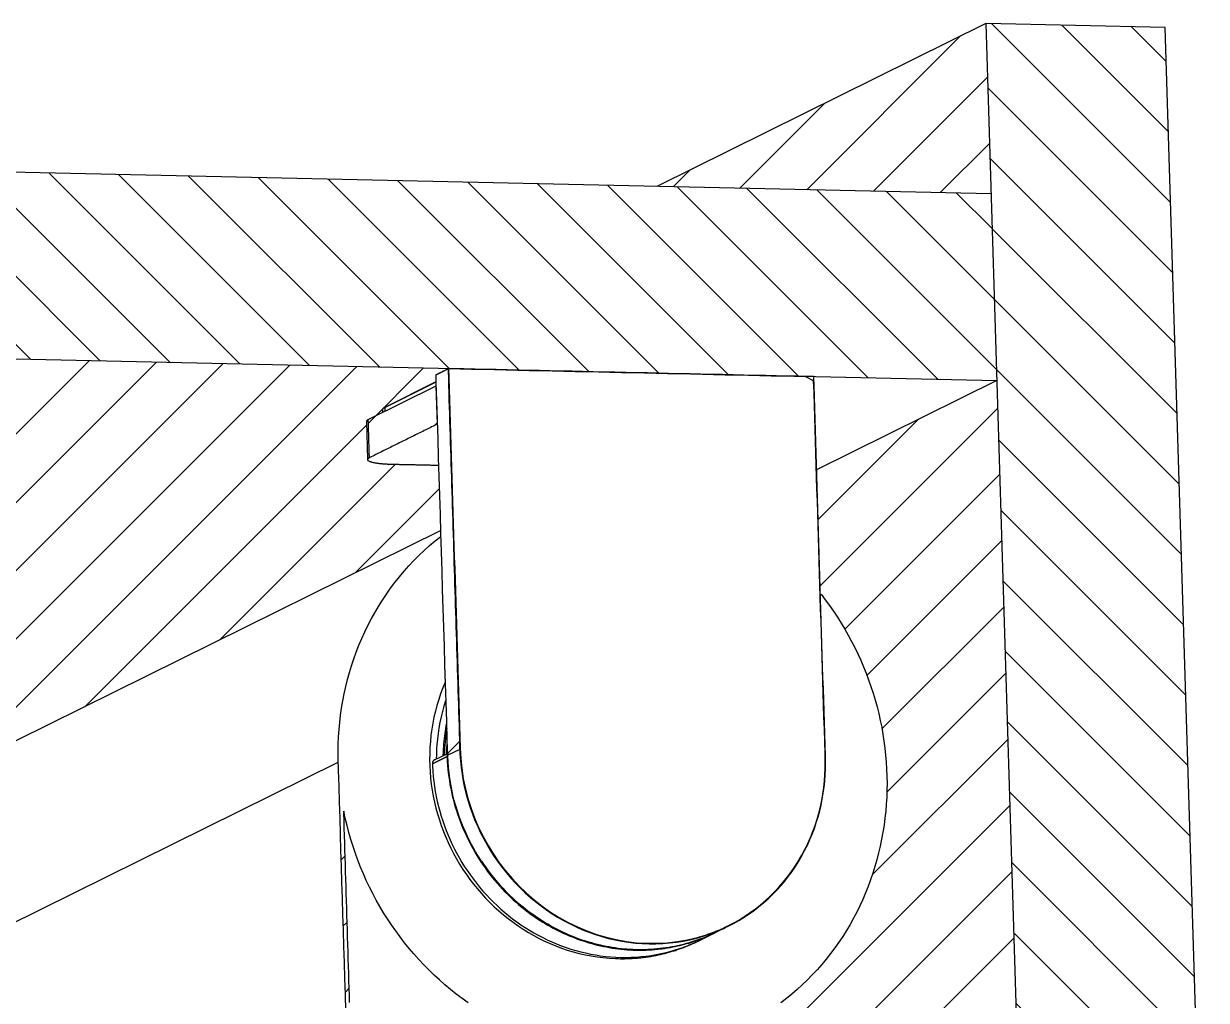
# Model space of a CAD drawing. Header units: inches. Extents: x 61 to 323, y -105 to 194.
# Drawn here: x 314.36 to 320.49, y 39.05 to 44.11 of the extents above; entities that cross this region are included whole.
import ezdxf

# ---------------------------------------------------------------- set-up
doc = ezdxf.new("R2010")
doc.units = ezdxf.units.IN
doc.header["$MEASUREMENT"] = 0
doc.layers.get('0').update_dxf_attribs({"true_color": 0xc2ced6})
for name, color, linetype, lineweight in [('FABRIC-ROLL', 7, 'Continuous', 30), ('SHADE-BRACKET', 7, 'Continuous', 30), ('STRUCTURE-SUB-STRUCTURE_THICK', 7, 'Continuous', 30), ('STRUCTURE-SUB-STRUCTURE_THIN', 7, 'Continuous', 9), ('TEXT', 7, 'Continuous', 18)]:
    doc.layers.add(name, color=color, linetype=linetype, lineweight=lineweight)

msp = doc.modelspace()

# ---------------------------------------------------------------- hatches: boundary and pattern name
at = {"layer": 'STRUCTURE-SUB-STRUCTURE_THIN', "transparency": 33554559}
h = msp.add_hatch(dxfattribs=at)
h.set_pattern_fill('ANSI31', color=256, scale=2, angle=90)
h.set_pattern_definition([(135, (221.57175, -90.01034), (-0.1767767, -0.1767767), [])])
h.paths.add_polyline_path([(320.2767, 44.0938), (319.3474, 44.1143), (319.5602, 37.1766), (320.4896, 37.156)])
h.paths.add_polyline_path([(319.3744, 43.2329), (294.7523, 43.7773), (294.782, 42.8092), (319.4041, 42.2649)])
h.paths.add_polyline_path([(287.7631, 41.2122), (287.4522, 41.0583), (287.665, 34.1205), (287.9759, 34.2745)])
h = msp.add_hatch(dxfattribs=at)
h.set_pattern_fill('ANSI31', color=256, scale=2)
h.set_pattern_definition([(45, (221.57175, -90.01034), (-0.1767767, 0.1767767), [])])
h.paths.add_polyline_path([(320.4896, 37.156), (319.5602, 37.1766), (312.2872, 33.5762), (313.2165, 33.5556)])
edge = h.paths.add_edge_path()
edge.add_line((289.532, 36.1822), (288.9529, 36.195))
edge.add_spline(control_points=[(288.9765, 36.1945), (288.9682, 36.1947), (288.9513, 36.1965), (288.9171, 36.2058), (288.8841, 36.2239), (288.8532, 36.2486), (288.8207, 36.2806), (288.7818, 36.331), (288.7393, 36.404), (288.6998, 36.491), (288.6636, 36.591), (288.6429, 36.6625), (288.633, 36.7002)], knot_values=[0, 0, 0, 0, 0.038844, 0.078622, 0.164097, 0.211324, 0.262128, 0.375601, 0.506124, 0.654056, 0.818993, 1, 1, 1, 1], degree=3, periodic=0)
edge.add_line((288.6326, 36.7017), (288.4671, 36.7054))
edge.add_spline(control_points=[(288.4937, 36.7048), (288.4892, 36.7049), (288.4801, 36.7057), (288.4665, 36.7088), (288.453, 36.7137), (288.4397, 36.7204), (288.4265, 36.729), (288.4087, 36.7431), (288.3964, 36.7558), (288.3886, 36.7649)], knot_values=[0, 0, 0, 0, 0.108979, 0.219703, 0.333828, 0.452848, 0.578037, 0.710456, 1, 1, 1, 1], degree=3, periodic=0)
edge.add_spline(control_points=[(288.3869, 36.7669), (288.3802, 36.7748), (288.3669, 36.7921), (288.3486, 36.821), (288.331, 36.8537), (288.3141, 36.8902), (288.2982, 36.9302), (288.2832, 36.9737), (288.2692, 37.0203), (288.2563, 37.07), (288.2446, 37.1225), (288.2302, 37.1971), (288.2156, 37.2958), (288.2035, 37.4194), (288.1991, 37.504), (288.1978, 37.5471)], knot_values=[0, 0, 0, 0, 0.038348, 0.080295, 0.125922, 0.175237, 0.228185, 0.284668, 0.344542, 0.407637, 0.473751, 0.542662, 0.687856, 0.841092, 1, 1, 1, 1], degree=3, periodic=0)
edge.add_line((288.1978, 37.5471), (288.1423, 39.3556))
edge.add_line((288.1423, 39.3556), (287.8198, 39.3627))
edge.add_line((287.8198, 39.3627), (287.9759, 34.2745))
edge.add_line((287.9759, 34.2745), (309.0675, 33.8082))
edge.add_line((309.0675, 33.8082), (309.066, 33.86))
edge.add_line((309.066, 33.86), (309.0867, 33.8703))
edge.add_line((309.0867, 33.8703), (309.088, 33.8709))
edge.add_line((309.088, 33.8709), (309.0889, 33.8784))
edge.add_line((309.0889, 33.8784), (309.4012, 34.033))
edge.add_arc((308.8648, 34.7312), 0.8805, 307.53195, 310.49551)
edge.add_line((309.4366, 34.0616), (309.4352, 34.1075))
edge.add_line((309.4352, 34.1075), (309.3504, 34.1094))
edge.add_line((309.3504, 34.1094), (309.344, 34.1095))
edge.add_line((309.344, 34.1095), (309.338, 34.1066))
edge.add_line((309.338, 34.1066), (289.4438, 34.5464))
edge.add_line((289.4438, 34.5464), (289.4498, 34.5494))
edge.add_line((289.4498, 34.5494), (289.3758, 34.551))
edge.add_line((289.3758, 34.551), (289.3701, 34.7376))
edge.add_spline(control_points=[(289.4759, 34.9656), (289.4723, 34.954), (289.4648, 34.9315), (289.4528, 34.8988), (289.4404, 34.8677), (289.4276, 34.8386), (289.4144, 34.8113), (289.4008, 34.7859), (289.3869, 34.7625), (289.3772, 34.7479), (289.3722, 34.741)], knot_values=[0, 0, 0, 0, 0.146183, 0.28665, 0.421169, 0.549577, 0.671739, 0.787553, 0.896978, 1, 1, 1, 1], degree=3, periodic=0)
edge.add_spline(control_points=[(289.4956, 34.9753), (289.4954, 34.9755), (289.4951, 34.976), (289.4946, 34.9766), (289.4941, 34.9769), (289.4937, 34.977), (289.4935, 34.977)], knot_values=[0, 0, 0, 0, 0.313111, 0.577558, 0.800912, 1, 1, 1, 1], degree=3, periodic=0)
edge.add_line((289.4943, 34.977), (289.5645, 34.9755))
edge.add_line((289.5645, 34.9755), (289.569, 34.9754))
edge.add_line((289.569, 34.9754), (289.532, 36.1822))
h.paths.add_polyline_path([(309.0952, 33.8815), (315.7429, 37.1723), (316.062, 37.334), (309.4143, 34.0432)])

# ---------------------------------------------------------------- linework, layer by layer
at = {"color": 7, "linetype": 'Continuous'}
for points in [[(318.4559, 42.2847), (318.4553, 42.2839)], [(316.5084, 42.0398), (316.5077, 42.0398), (316.5017, 42.2371), (316.5023, 42.2371)], [(317.9458, 39.405), (317.9474, 39.4057)]]:
    msp.add_lwpolyline(points, dxfattribs=at)
for points in [[(316.736, 39.7745, 0.067599), (316.9222, 39.5609, 0.001776), (316.9278, 39.5561)], [(317.9457, 39.4106, 0.001209), (317.9496, 39.4121)]]:
    msp.add_lwpolyline(points, format="xyb", dxfattribs=at)
at = {"layer": 'FABRIC-ROLL', "linetype": 'Continuous'}
for points in [[(316.5253, 41.4885), (310.1022, 38.3088)], [(316.0337, 39.0006), (316.0311, 39.0837), (316.0286, 39.1667), (316.026, 39.2498), (316.0235, 39.3329), (316.0209, 39.4159), (316.0184, 39.499), (316.0158, 39.582), (316.0133, 39.6651), (316.0107, 39.7482), (316.0082, 39.8312), (316.0056, 39.9143), (316.0031, 39.9974), (316.0006, 40.0804), (315.998, 40.1635), (315.9955, 40.2466), (315.9937, 40.3068), (315.9935, 40.3444), (315.9942, 40.3819), (315.9958, 40.4195), (315.9983, 40.4569), (316.0018, 40.4943), (316.0061, 40.5316), (316.0115, 40.5688), (316.0177, 40.6058), (316.0249, 40.6427), (316.033, 40.6794), (316.0421, 40.7158), (316.052, 40.752), (316.0629, 40.7879), (316.0748, 40.8236), (316.0875, 40.8589), (316.1012, 40.8939), (316.1158, 40.9285), (316.1313, 40.9627), (316.1477, 40.9965), (316.165, 41.0298), (316.1832, 41.0626), (316.2023, 41.095), (316.2223, 41.1268), (316.2431, 41.1581), (316.2647, 41.1888), (316.2872, 41.2188), (316.3105, 41.2483), (316.3346, 41.2771), (316.3596, 41.3052), (316.3852, 41.3326), (316.4117, 41.3592), (316.4389, 41.3851), (316.4668, 41.4103), (316.4954, 41.4346), (316.5247, 41.4581)], [(318.4942, 41.1581), (318.5164, 41.1292), (318.5379, 41.0999), (318.5587, 41.07), (318.5789, 41.0397), (318.5984, 41.009), (318.6171, 40.9778), (318.6352, 40.9462), (318.6525, 40.9142), (318.6691, 40.8818), (318.6849, 40.849), (318.7, 40.8159), (318.7144, 40.7824), (318.728, 40.7487), (318.7408, 40.7146), (318.7528, 40.6803), (318.764, 40.6456), (318.7745, 40.6108), (318.7841, 40.5757), (318.793, 40.5404), (318.801, 40.5048), (318.8082, 40.4691), (318.8146, 40.4332), (318.8202, 40.3972), (318.8249, 40.3611), (318.8288, 40.3248), (318.8318, 40.2885), (318.834, 40.2521), (318.8353, 40.2156), (318.8358, 40.1792), (318.8354, 40.1427), (318.8341, 40.1063), (318.8319, 40.0699), (318.8289, 40.0335), (318.825, 39.9973), (318.8203, 39.9612), (318.8146, 39.9252), (318.8081, 39.8894), (318.8007, 39.8537), (318.7925, 39.8183), (318.7833, 39.783), (318.7733, 39.7481), (318.7624, 39.7133), (318.7506, 39.6789), (318.738, 39.6447), (318.7245, 39.6109), (318.7102, 39.5775), (318.695, 39.5444), (318.6789, 39.5117), (318.662, 39.4795), (318.6443, 39.4477), (318.6257, 39.4164), (318.6063, 39.3856), (318.5862, 39.3553), (318.5652, 39.3255), (318.5434, 39.2964), (318.5209, 39.2678), (318.4976, 39.2398), (318.4736, 39.2125), (318.4488, 39.1858), (318.4233, 39.1598), (318.3971, 39.1345), (318.3703, 39.11), (318.3427, 39.0861), (318.3146, 39.0631), (318.2858, 39.0408)], [(309.6615, 37.1532), (315.9942, 40.2881)], [(316.666, 39.0419), (316.6352, 39.064), (316.605, 39.0869), (316.5754, 39.1105), (316.5464, 39.1348), (316.5179, 39.1598), (316.4901, 39.1855), (316.4629, 39.2118), (316.4364, 39.2388), (316.4105, 39.2665), (316.3853, 39.2947), (316.3607, 39.3236), (316.3369, 39.353), (316.3138, 39.383), (316.2914, 39.4135), (316.2697, 39.4446), (316.2487, 39.4761), (316.2286, 39.5082), (316.2092, 39.5407), (316.1905, 39.5736), (316.1727, 39.607), (316.1556, 39.6408), (316.1393, 39.675), (316.1239, 39.7096), (316.1093, 39.7445), (316.0955, 39.7798), (316.0825, 39.8154), (316.0704, 39.8513), (316.0592, 39.8874), (316.0488, 39.9239), (316.0393, 39.9605), (316.0306, 39.9974), (316.0229, 40.0345), (316.0213, 40.0217), (316.0224, 39.9841), (316.0236, 39.9464), (316.0247, 39.9088), (316.0259, 39.8711), (316.0271, 39.8335), (316.0282, 39.7958), (316.0294, 39.7582), (316.0305, 39.7205), (316.0317, 39.6828), (316.0328, 39.6452), (316.034, 39.6075), (316.0351, 39.5699), (316.0363, 39.5322), (316.0375, 39.4946), (316.0386, 39.4569), (316.0398, 39.4193), (316.0409, 39.3816), (316.0421, 39.3439), (316.0432, 39.3063), (316.0444, 39.2686), (316.0455, 39.231), (316.0467, 39.1933), (316.0478, 39.1557), (316.049, 39.118), (316.0502, 39.0803), (316.0513, 39.0427)]]:
    msp.add_lwpolyline(points, dxfattribs=at)
at = {"layer": 'SHADE-BRACKET', "linetype": 'Continuous'}
for points in [[(316.736, 39.7745), (316.7204, 39.7988), (316.7055, 39.8236), (316.6912, 39.8487), (316.6777, 39.8743), (316.6648, 39.9002), (316.6527, 39.9264), (316.6412, 39.953), (316.6305, 39.9798), (316.6206, 40.0069), (316.6113, 40.0343), (316.6028, 40.0619), (316.5951, 40.0898), (316.5881, 40.1178), (316.5819, 40.1461), (316.5765, 40.1745), (316.5718, 40.203), (316.568, 40.2316), (316.5649, 40.2604), (316.5627, 40.2892), (316.5612, 40.3181), (316.5586, 40.4019), (316.5556, 40.4994), (316.5526, 40.597), (316.5496, 40.6946), (316.5467, 40.7921), (316.5437, 40.8897), (316.5407, 40.9873), (316.5377, 41.0848), (316.5347, 41.1824), (316.5317, 41.28), (316.5287, 41.3775), (316.5257, 41.4751), (316.5227, 41.5727), (316.5197, 41.6702), (316.5167, 41.7678), (316.5137, 41.8654), (316.5107, 41.9629), (316.5077, 42.0605), (316.5047, 42.1581), (316.5018, 42.2556), (316.5006, 42.2947), (316.5006, 42.2947), (316.5006, 42.2947), (316.5007, 42.2948), (316.5007, 42.2948), (316.5007, 42.2949), (316.5007, 42.2949), (316.5008, 42.2949), (316.5008, 42.295), (316.5008, 42.295), (316.5009, 42.2951), (316.5009, 42.2951), (316.5009, 42.2951), (316.501, 42.2952), (316.501, 42.2952), (316.501, 42.2953), (316.501, 42.2953), (316.5011, 42.2953), (316.5011, 42.2954), (316.5011, 42.2954), (316.5012, 42.2955), (316.5012, 42.2955), (316.5013, 42.2956), (316.5014, 42.2956), (316.5014, 42.2957), (316.5015, 42.2958), (316.5015, 42.2958), (316.5016, 42.2959), (316.5017, 42.2959), (316.5017, 42.296), (316.5018, 42.296), (316.5018, 42.2961), (316.5019, 42.2961), (316.502, 42.2962), (316.502, 42.2963), (316.5021, 42.2963), (316.5022, 42.2964), (316.5022, 42.2964), (316.5023, 42.2965), (316.5023, 42.2965), (316.503, 42.2969), (316.506, 42.2984), (316.5091, 42.2999), (316.5121, 42.3014), (316.5151, 42.3029), (316.5182, 42.3044), (316.5212, 42.3059), (316.5242, 42.3074), (316.5273, 42.3089), (316.5303, 42.3104), (316.5333, 42.3119), (316.5364, 42.3134), (316.5394, 42.3149), (316.5424, 42.3164), (316.5455, 42.3179), (316.5485, 42.3194), (316.5515, 42.3209), (316.5546, 42.3224), (316.5576, 42.3239), (316.5606, 42.3254), (316.5637, 42.3269)], [(316.5006, 42.2946), (316.5626, 42.3254)], [(316.5639, 42.3265), (316.5639, 42.3265), (316.5638, 42.3265), (316.5638, 42.3264), (316.5638, 42.3264), (316.5638, 42.3264), (316.5637, 42.3264), (316.5637, 42.3264), (316.5637, 42.3263), (316.5637, 42.3263), (316.5636, 42.3263), (316.5636, 42.3263), (316.5636, 42.3263), (316.5636, 42.3262), (316.5636, 42.3262), (316.5635, 42.3262), (316.5635, 42.3262), (316.5635, 42.3261), (316.5635, 42.3261), (316.5634, 42.3261), (316.5634, 42.3261), (316.5634, 42.3261), (316.5634, 42.326), (316.5633, 42.326), (316.5633, 42.326), (316.5633, 42.326), (316.5633, 42.326), (316.5633, 42.3259), (316.5632, 42.3259), (316.5632, 42.3259), (316.5632, 42.3259), (316.5632, 42.3259), (316.5631, 42.3258), (316.5631, 42.3258), (316.5631, 42.3258), (316.5631, 42.3258), (316.563, 42.3257), (316.563, 42.3257), (316.563, 42.3257), (316.563, 42.3257), (316.563, 42.3257), (316.5629, 42.3256), (316.5629, 42.3256), (316.5629, 42.3256), (316.5629, 42.3256), (316.5628, 42.3256), (316.5628, 42.3255), (316.5628, 42.3255), (316.5628, 42.3255), (316.5628, 42.3255), (316.5627, 42.3255), (316.5627, 42.3254), (316.5627, 42.3254), (316.5627, 42.3254), (316.563, 42.3131), (316.5641, 42.2764), (316.5653, 42.2397), (316.5664, 42.203), (316.5675, 42.1662), (316.5687, 42.1295), (316.5698, 42.0928), (316.5709, 42.0561), (316.572, 42.0194), (316.5732, 41.9826), (316.5743, 41.9459), (316.5754, 41.9092), (316.5765, 41.8725), (316.5777, 41.8357), (316.5788, 41.799), (316.5799, 41.7623), (316.581, 41.7256), (316.5822, 41.6888), (316.5833, 41.6521), (316.5844, 41.6154), (316.5856, 41.5787), (316.5867, 41.542), (316.5878, 41.5052), (316.5889, 41.4685), (316.5901, 41.4318), (316.5912, 41.3951), (316.5923, 41.3583), (316.5934, 41.3216), (316.5946, 41.2849), (316.5957, 41.2482), (316.5968, 41.2114), (316.5979, 41.1747), (316.5991, 41.138), (316.6002, 41.1013), (316.6013, 41.0645), (316.6025, 41.0278), (316.6036, 40.9911), (316.6047, 40.9544), (316.6058, 40.9177), (316.607, 40.8809), (316.6081, 40.8442), (316.6092, 40.8075), (316.6103, 40.7708), (316.6115, 40.734), (316.6126, 40.6973), (316.6137, 40.6606), (316.6148, 40.6239), (316.616, 40.5871), (316.6171, 40.5504), (316.6182, 40.5137), (316.6194, 40.477), (316.6205, 40.4403), (316.6216, 40.4035), (316.6227, 40.3668), (316.6241, 40.331), (316.6266, 40.2956), (316.6303, 40.2603), (316.6352, 40.2252), (316.6413, 40.1903), (316.6486, 40.1556), (316.657, 40.1212), (316.6666, 40.087), (316.6773, 40.0533), (316.6891, 40.0198), (316.702, 39.9868), (316.7161, 39.9543), (316.7312, 39.9222), (316.7473, 39.8906), (316.7645, 39.8596), (316.7827, 39.8292), (316.8019, 39.7994), (316.8221, 39.7703), (316.8433, 39.7418), (316.8654, 39.7141), (316.8884, 39.6872), (316.9123, 39.661), (316.937, 39.6356), (316.9627, 39.6111), (316.9891, 39.5875), (317.0164, 39.5648), (317.0444, 39.5431), (317.0731, 39.5223), (317.1025, 39.5026), (317.1327, 39.4839), (317.1634, 39.4663), (317.1948, 39.4498), (317.2267, 39.4344), (317.2592, 39.4202), (317.2922, 39.4071), (317.3256, 39.3953), (317.3594, 39.3847), (317.3936, 39.3754), (317.4281, 39.3674), (317.4629, 39.3607), (317.4979, 39.3553), (317.5331, 39.3512), (317.5685, 39.3485), (317.6039, 39.3472), (317.6394, 39.3472), (317.6748, 39.3487), (317.7101, 39.3515), (317.7453, 39.3557), (317.7803, 39.3613), (317.815, 39.3684), (317.8495, 39.3768), (317.8835, 39.3865), (317.9171, 39.3977), (317.9503, 39.4102)], [(318.0133, 39.4383), (318.0412, 39.4528), (318.0686, 39.4682), (318.0954, 39.4847), (318.1216, 39.502), (318.1472, 39.5204), (318.1721, 39.5396), (318.1963, 39.5597), (318.2198, 39.5806), (318.2426, 39.6024), (318.2645, 39.625), (318.2856, 39.6483), (318.3059, 39.6723), (318.3254, 39.6971), (318.344, 39.7225), (318.3617, 39.7485), (318.3785, 39.7751), (318.3943, 39.8023), (318.4093, 39.8299), (318.4233, 39.8581), (318.4364, 39.8868), (318.4485, 39.9158), (318.4596, 39.9452), (318.4698, 39.975), (318.479, 40.0051), (318.4872, 40.0355), (318.4944, 40.0661), (318.5006, 40.097), (318.5059, 40.128), (318.5102, 40.1592), (318.5135, 40.1905), (318.5158, 40.2218), (318.5171, 40.2533), (318.5175, 40.2847), (318.5168, 40.3192), (318.515, 40.3773), (318.5133, 40.4355), (318.5115, 40.4936), (318.5097, 40.5518), (318.5079, 40.6099), (318.5061, 40.6681), (318.5043, 40.7262), (318.5026, 40.7844), (318.5008, 40.8426), (318.499, 40.9007), (318.4972, 40.9589), (318.4954, 41.017), (318.4936, 41.0752), (318.4919, 41.1333), (318.4901, 41.1915), (318.4883, 41.2496), (318.4865, 41.3078), (318.4847, 41.3659), (318.4829, 41.4241), (318.4811, 41.4823), (318.4794, 41.5404), (318.4776, 41.5986), (318.4758, 41.6567), (318.474, 41.7149), (318.4722, 41.773), (318.4704, 41.8312), (318.4687, 41.8893), (318.4669, 41.9475), (318.4651, 42.0057), (318.4633, 42.0638), (318.4615, 42.122), (318.4597, 42.1801), (318.458, 42.2383), (318.4566, 42.2835), (318.4565, 42.2836), (318.4565, 42.2836), (318.4565, 42.2836), (318.4565, 42.2837), (318.4565, 42.2837), (318.4564, 42.2837), (318.4564, 42.2838), (318.4564, 42.2838), (318.4564, 42.2838), (318.4564, 42.2839), (318.4563, 42.2839), (318.4563, 42.2839), (318.4563, 42.284), (318.4563, 42.284), (318.4563, 42.284), (318.4562, 42.2841), (318.4562, 42.2841), (318.4562, 42.2841), (318.4562, 42.2842), (318.4562, 42.2842), (318.4562, 42.2842), (318.4561, 42.2843), (318.4561, 42.2843), (318.4561, 42.2843), (318.4561, 42.2844), (318.4561, 42.2844), (318.456, 42.2844), (318.456, 42.2845), (318.456, 42.2845), (318.456, 42.2845), (318.456, 42.2846), (318.4559, 42.2846), (318.4559, 42.2846), (318.4559, 42.2847), (318.4559, 42.2847), (318.4558, 42.2847), (318.4558, 42.2848), (318.4557, 42.2848), (318.4557, 42.2848), (318.4557, 42.2848), (318.4556, 42.2849), (318.4556, 42.2849), (318.4555, 42.2849), (318.4555, 42.2849), (318.4555, 42.285), (318.4554, 42.285), (318.4554, 42.285), (318.4554, 42.285), (318.4553, 42.2851), (318.4553, 42.2851), (318.4552, 42.2851), (318.4552, 42.2851), (318.4552, 42.2852), (318.4551, 42.2852), (318.4551, 42.2852), (318.4551, 42.2852), (318.455, 42.2853), (318.455, 42.2853), (318.4549, 42.2853), (318.4549, 42.2853), (318.4549, 42.2854), (318.4548, 42.2854), (318.4548, 42.2854), (318.4547, 42.2854), (318.4547, 42.2855), (318.4547, 42.2855), (318.4546, 42.2855), (318.4298, 42.2861), (318.374, 42.2873), (318.3183, 42.2885), (318.2625, 42.2898), (318.2067, 42.291), (318.1509, 42.2922), (318.0952, 42.2935), (318.0394, 42.2947), (317.9836, 42.2959), (317.9279, 42.2972), (317.8721, 42.2984), (317.8163, 42.2996), (317.7605, 42.3009), (317.7048, 42.3021), (317.649, 42.3033), (317.5932, 42.3046), (317.5374, 42.3058), (317.4817, 42.307), (317.4259, 42.3083), (317.3701, 42.3095), (317.3143, 42.3107), (317.2586, 42.312), (317.2028, 42.3132), (317.147, 42.3144), (317.0912, 42.3157), (317.0355, 42.3169), (316.9797, 42.3181), (316.9239, 42.3194), (316.8681, 42.3206), (316.8124, 42.3218), (316.7566, 42.3231), (316.7008, 42.3243), (316.645, 42.3255), (316.5893, 42.3268), (316.5645, 42.3273), (316.5644, 42.3273), (316.5644, 42.3272), (316.5644, 42.3272), (316.5644, 42.3272), (316.5644, 42.3272), (316.5644, 42.3272), (316.5643, 42.3271), (316.5643, 42.3271), (316.5643, 42.3271), (316.5643, 42.3271), (316.5643, 42.327), (316.5643, 42.327), (316.5642, 42.327), (316.5642, 42.327), (316.5642, 42.3269), (316.5642, 42.3269), (316.5642, 42.3269), (316.5641, 42.3269), (316.5641, 42.3268), (316.5641, 42.3268), (316.5641, 42.3268), (316.5641, 42.3268), (316.5641, 42.3267), (316.564, 42.3267), (316.564, 42.3267), (316.564, 42.3267), (316.564, 42.3267), (316.564, 42.3266), (316.564, 42.3266), (316.5639, 42.3266), (316.5639, 42.3266), (316.5639, 42.3265), (316.5639, 42.3265), (316.5639, 42.3265), (316.5639, 42.3265), (316.564, 42.3264), (316.564, 42.3264), (316.5641, 42.3264), (316.5641, 42.3264), (316.5641, 42.3263), (316.5642, 42.3263), (316.5642, 42.3263), (316.5642, 42.3263), (316.5643, 42.3262), (316.5643, 42.3262), (316.5644, 42.3262), (316.5644, 42.3262), (316.5644, 42.3261), (316.5645, 42.3261), (316.5645, 42.3261), (316.5646, 42.3261), (316.5646, 42.326), (316.5646, 42.326), (316.5647, 42.326), (316.5647, 42.326), (316.5647, 42.3259), (316.5648, 42.3259), (316.5648, 42.3259), (316.5649, 42.3259), (316.5649, 42.3258), (316.5649, 42.3258), (316.565, 42.3258), (316.565, 42.3258), (316.565, 42.3257), (316.5651, 42.3257), (316.5651, 42.3257), (316.5652, 42.3257), (316.5666, 42.2804), (316.5683, 42.2223), (316.5701, 42.1641), (316.5719, 42.106), (316.5737, 42.0478), (316.5755, 41.9896), (316.5773, 41.9315), (316.579, 41.8733), (316.5808, 41.8152), (316.5826, 41.757), (316.5844, 41.6989), (316.5862, 41.6407), (316.588, 41.5826), (316.5898, 41.5244), (316.5915, 41.4662), (316.5933, 41.4081), (316.5951, 41.3499), (316.5969, 41.2918), (316.5987, 41.2336), (316.6005, 41.1755), (316.6022, 41.1173), (316.604, 41.0592), (316.6058, 41.001), (316.6076, 40.9429), (316.6094, 40.8847), (316.6112, 40.8265), (316.6129, 40.7684), (316.6147, 40.7102), (316.6165, 40.6521), (316.6183, 40.5939), (316.6201, 40.5358), (316.6219, 40.4776), (316.6237, 40.4195), (316.6254, 40.3613), (316.6282, 40.3078), (316.6336, 40.255), (316.6416, 40.2026), (316.6523, 40.1507), (316.6657, 40.0994), (316.6815, 40.0488), (316.6999, 39.999), (316.7207, 39.9502), (316.7439, 39.9026), (316.7695, 39.8561), (316.7974, 39.811), (316.8274, 39.7673), (316.8596, 39.7252), (316.8939, 39.6848), (316.9302, 39.6461), (316.9684, 39.6093), (317.0084, 39.5745), (317.0502, 39.5419), (317.0936, 39.5114), (317.1386, 39.4833), (317.185, 39.4576), (317.2326, 39.4344), (317.2815, 39.4138), (317.3314, 39.3959), (317.3822, 39.3809), (317.4338, 39.3686), (317.486, 39.3593), (317.5387, 39.353), (317.5916, 39.3498), (317.6446, 39.3496), (317.6976, 39.3526), (317.7502, 39.3586), (317.8025, 39.3679), (317.854, 39.3802)], [(318.0122, 39.44), (318.0421, 39.4555), (318.0713, 39.4721), (318.0999, 39.4898), (318.1278, 39.5086), (318.1549, 39.5285), (318.1813, 39.5494), (318.2068, 39.5713), (318.2315, 39.5941), (318.2553, 39.6179), (318.2782, 39.6425), (318.3002, 39.668), (318.3212, 39.6943), (318.3412, 39.7213), (318.3602, 39.7491), (318.3781, 39.7775), (318.395, 39.8066), (318.4108, 39.8363), (318.4256, 39.8665), (318.4393, 39.8973), (318.4518, 39.9285), (318.4633, 39.9601), (318.4736, 39.9921), (318.4829, 40.0244), (318.491, 40.0571), (318.4979, 40.09), (318.5038, 40.1231), (318.5085, 40.1564), (318.5121, 40.1899), (318.5146, 40.2234), (318.516, 40.257), (318.5162, 40.2906), (318.5151, 40.3338), (318.5132, 40.396), (318.5113, 40.4583), (318.5094, 40.5205), (318.5075, 40.5827), (318.5056, 40.645), (318.5037, 40.7072), (318.5018, 40.7694), (318.4999, 40.8317), (318.4979, 40.8939), (318.496, 40.9562), (318.4941, 41.0184), (318.4922, 41.0806), (318.4903, 41.1429), (318.4884, 41.2051), (318.4865, 41.2673), (318.4846, 41.3296), (318.4827, 41.3918), (318.4808, 41.454), (318.4789, 41.5163), (318.4769, 41.5785), (318.475, 41.6408), (318.4731, 41.703), (318.4712, 41.7652), (318.4693, 41.8275), (318.4674, 41.8897), (318.4655, 41.9519), (318.4636, 42.0142), (318.4617, 42.0764), (318.4598, 42.1386), (318.4579, 42.2009), (318.4559, 42.2631), (318.4155, 42.2847), (318.3558, 42.2861), (318.2961, 42.2874), (318.2364, 42.2887), (318.1768, 42.29), (318.1171, 42.2913), (318.0574, 42.2927), (317.9977, 42.294), (317.938, 42.2953), (317.8783, 42.2966), (317.8186, 42.2979), (317.7589, 42.2993), (317.6993, 42.3006), (317.6396, 42.3019), (317.5799, 42.3032), (317.5202, 42.3045), (317.4605, 42.3059), (317.4008, 42.3072), (317.3411, 42.3085), (317.2814, 42.3098), (317.2217, 42.3111), (317.1621, 42.3125), (317.1024, 42.3138), (317.0427, 42.3151), (316.983, 42.3164), (316.9233, 42.3177), (316.8636, 42.3191), (316.8039, 42.3204), (316.7442, 42.3217), (316.6845, 42.323), (316.6249, 42.3243), (316.5652, 42.3257)], [(316.1494, 42.0627), (316.5017, 42.2371)], [(316.2289, 42.1232), (316.2337, 42.1267), (316.2364, 42.1282), (316.2345, 42.1262), (316.5017, 42.2585)], [(316.2364, 42.1282), (316.5016, 42.2595)], [(316.2248, 42.1165), (316.2248, 42.1168), (316.2248, 42.117), (316.2249, 42.1173), (316.2249, 42.1175), (316.225, 42.1178), (316.225, 42.118), (316.2251, 42.1183), (316.2252, 42.1185), (316.2253, 42.1188), (316.2254, 42.119), (316.2255, 42.1192), (316.2257, 42.1194), (316.2258, 42.1196), (316.2259, 42.1199), (316.2261, 42.1201), (316.2262, 42.1203), (316.2264, 42.1205), (316.2266, 42.1207), (316.2267, 42.1209), (316.2269, 42.121), (316.227, 42.1212), (316.2271, 42.1213), (316.2272, 42.1214), (316.2273, 42.1214), (316.2274, 42.1215), (316.2275, 42.1216), (316.2275, 42.1216), (316.2276, 42.1217), (316.2277, 42.1218), (316.2278, 42.1219), (316.2279, 42.1219), (316.2279, 42.122), (316.228, 42.1221), (316.2281, 42.1221), (316.2282, 42.1222), (316.2283, 42.1223), (316.2283, 42.1224), (316.2284, 42.1224), (316.2285, 42.1225), (316.2286, 42.1226), (316.2287, 42.1227), (316.2289, 42.1228), (316.2291, 42.1229), (316.2294, 42.1231), (316.2297, 42.1233), (316.23, 42.1235), (316.2303, 42.1236), (316.2305, 42.1238), (316.2308, 42.124), (316.2311, 42.1241), (316.2314, 42.1243), (316.2317, 42.1245), (316.2319, 42.1246), (316.2322, 42.1248), (316.2325, 42.125), (316.2328, 42.1252), (316.2331, 42.1253), (316.2333, 42.1255), (316.2336, 42.1257), (316.2339, 42.1258), (316.2342, 42.126), (316.2345, 42.1262), (316.2345, 42.1255), (316.2346, 42.1244), (316.2346, 42.1234), (316.2346, 42.1224), (316.2347, 42.1214), (316.2347, 42.1204), (316.2347, 42.1194), (316.2348, 42.1184), (316.2348, 42.1174), (316.2348, 42.1163), (316.2349, 42.1153), (316.2349, 42.1143), (316.2349, 42.1133), (316.2349, 42.1123), (316.235, 42.1113), (316.235, 42.1103), (316.235, 42.1092), (316.2351, 42.1082), (316.2351, 42.1072), (316.2351, 42.1062), (316.2352, 42.1052)], [(316.2253, 42.1003), (316.2248, 42.1165)], [(316.1555, 41.8655), (316.1553, 41.8715), (316.1551, 41.8776), (316.1549, 41.8837), (316.1547, 41.8897), (316.1545, 41.8958), (316.1543, 41.9019), (316.1542, 41.908), (316.154, 41.914), (316.1538, 41.9201), (316.1536, 41.9262), (316.1534, 41.9322), (316.1532, 41.9383), (316.153, 41.9444), (316.1529, 41.9504), (316.1527, 41.9565), (316.1525, 41.9626), (316.1523, 41.9687), (316.1521, 41.9747), (316.1519, 41.9808), (316.1517, 41.9869), (316.1516, 41.9929), (316.1514, 41.999), (316.1512, 42.0051), (316.151, 42.0111), (316.1508, 42.0172), (316.1506, 42.0233), (316.1504, 42.0294), (316.1503, 42.0354), (316.1501, 42.0415), (316.1499, 42.0476), (316.1497, 42.0536), (316.1495, 42.0597), (316.1492, 42.0626), (316.1488, 42.0624), (316.1484, 42.0622), (316.148, 42.062), (316.1476, 42.0618), (316.1473, 42.0616), (316.1469, 42.0614), (316.1465, 42.0612), (316.1461, 42.0609), (316.1457, 42.0607), (316.1454, 42.0605), (316.145, 42.0602), (316.1446, 42.06), (316.1443, 42.0597), (316.1439, 42.0595), (316.1436, 42.0592), (316.1432, 42.0589), (316.1429, 42.0586), (316.1426, 42.0583), (316.1422, 42.058), (316.1419, 42.0577), (316.1416, 42.0574), (316.1413, 42.0571), (316.1411, 42.0567), (316.1408, 42.0564), (316.1406, 42.056), (316.1403, 42.0556), (316.1402, 42.0552), (316.14, 42.0548), (316.1399, 42.0544), (316.1398, 42.0539), (316.1397, 42.0535), (316.1397, 42.053)], [(316.1397, 42.053), (316.1458, 41.8558)], [(316.5077, 42.0398), (316.5001, 42.0361), (316.4925, 42.0323), (316.4849, 42.0285), (316.4773, 42.0248), (316.4696, 42.021), (316.462, 42.0172), (316.4544, 42.0134), (316.4468, 42.0097), (316.4392, 42.0059), (316.4316, 42.0021), (316.4239, 41.9984), (316.4163, 41.9946), (316.4087, 41.9908), (316.4011, 41.9871), (316.3935, 41.9833), (316.3859, 41.9795), (316.3782, 41.9757), (316.3706, 41.972), (316.363, 41.9682), (316.3554, 41.9644), (316.3478, 41.9607), (316.3402, 41.9569), (316.3325, 41.9531), (316.3249, 41.9494), (316.3173, 41.9456), (316.3097, 41.9418), (316.3021, 41.938), (316.2945, 41.9343), (316.2869, 41.9305), (316.2792, 41.9267), (316.2716, 41.923), (316.264, 41.9192), (316.2564, 41.9154), (316.2488, 41.9116), (316.2412, 41.9079), (316.2335, 41.9041), (316.2259, 41.9003), (316.2183, 41.8966), (316.2107, 41.8928), (316.2031, 41.889), (316.1955, 41.8853), (316.1878, 41.8815), (316.1802, 41.8777), (316.1726, 41.8739), (316.165, 41.8702), (316.1574, 41.8664), (316.1553, 41.8654), (316.155, 41.8652), (316.1547, 41.8651), (316.1544, 41.8649), (316.1542, 41.8648), (316.1539, 41.8646), (316.1536, 41.8645), (316.1533, 41.8643), (316.1531, 41.8642), (316.1528, 41.864), (316.1525, 41.8639), (316.1523, 41.8637), (316.152, 41.8636), (316.1517, 41.8634), (316.1515, 41.8632), (316.1512, 41.863), (316.151, 41.8629), (316.1507, 41.8627), (316.1504, 41.8625), (316.1502, 41.8623), (316.1499, 41.8622), (316.1497, 41.862), (316.1495, 41.8618), (316.1492, 41.8616), (316.149, 41.8614), (316.1487, 41.8612), (316.1485, 41.861), (316.1483, 41.8607), (316.1481, 41.8605), (316.1479, 41.8603), (316.1476, 41.8601), (316.1474, 41.8598), (316.1472, 41.8596), (316.1471, 41.8594), (316.1469, 41.8591), (316.1467, 41.8588), (316.1465, 41.8586), (316.1464, 41.8583), (316.1463, 41.858), (316.1461, 41.8577), (316.146, 41.8574), (316.1459, 41.8572), (316.1459, 41.8568), (316.1458, 41.8565), (316.1458, 41.8562), (316.1458, 41.8559), (316.146, 41.8543), (316.1476, 41.8519), (316.1498, 41.85), (316.1522, 41.8485), (316.1548, 41.8472), (316.1575, 41.8461), (316.1602, 41.8451), (316.1629, 41.8442), (316.1657, 41.8434), (316.1685, 41.8427), (316.1713, 41.842), (316.1741, 41.8413), (316.1769, 41.8407), (316.1798, 41.8402), (316.1826, 41.8396), (316.1855, 41.8391), (316.1883, 41.8387), (316.1912, 41.8382), (316.194, 41.8378), (316.1969, 41.8374), (316.1997, 41.837), (316.2026, 41.8367), (316.2055, 41.8363), (316.2084, 41.836), (316.2112, 41.8357), (316.2141, 41.8354), (316.217, 41.8351), (316.2199, 41.8349), (316.2227, 41.8346), (316.2256, 41.8344), (316.2285, 41.8342), (316.2314, 41.834), (316.2343, 41.8338), (316.2371, 41.8336), (316.24, 41.8334), (316.2429, 41.8332), (316.2458, 41.8331), (316.2487, 41.8329), (316.2516, 41.8328), (316.2545, 41.8327), (316.2573, 41.8325), (316.2602, 41.8324), (316.2631, 41.8323), (316.266, 41.8322), (316.2689, 41.8322), (316.2718, 41.8321), (316.2752, 41.832), (316.2805, 41.8319), (316.2857, 41.8318), (316.2909, 41.8317), (316.2961, 41.8316), (316.3013, 41.8314), (316.3065, 41.8313), (316.3117, 41.8312), (316.3169, 41.8311), (316.3221, 41.831), (316.3273, 41.8309), (316.3326, 41.8307), (316.3378, 41.8306), (316.343, 41.8305), (316.3482, 41.8304), (316.3534, 41.8303), (316.3586, 41.8302), (316.3638, 41.8301), (316.369, 41.8299), (316.3742, 41.8298), (316.3794, 41.8297), (316.3847, 41.8296), (316.3899, 41.8295), (316.3951, 41.8294), (316.4003, 41.8292), (316.4055, 41.8291), (316.4107, 41.829), (316.4159, 41.8289), (316.4211, 41.8288), (316.4263, 41.8287), (316.4315, 41.8286), (316.4368, 41.8284), (316.442, 41.8283), (316.4472, 41.8282), (316.4524, 41.8281), (316.4576, 41.828), (316.4628, 41.8279), (316.468, 41.8278), (316.4732, 41.8276), (316.4784, 41.8275), (316.4836, 41.8274), (316.4889, 41.8273), (316.4941, 41.8272), (316.4993, 41.8271), (316.5045, 41.8269), (316.5097, 41.8268), (316.5149, 41.8267)], [(316.5475, 40.7018), (316.5354, 40.6725), (316.5243, 40.6429), (316.5141, 40.6129), (316.505, 40.5825), (316.4968, 40.5519), (316.4896, 40.5211), (316.4834, 40.49), (316.4783, 40.4588), (316.4741, 40.4274), (316.4709, 40.3959), (316.4687, 40.3643), (316.4674, 40.3326), (316.4672, 40.301), (316.4679, 40.2693), (316.4697, 40.2377), (316.4723, 40.2061), (316.476, 40.1747), (316.4806, 40.1433), (316.4861, 40.1121), (316.4926, 40.0811), (316.5, 40.0504), (316.5083, 40.0198), (316.5175, 39.9895), (316.5276, 39.9595), (316.5386, 39.9298), (316.5505, 39.9004), (316.5633, 39.8715), (316.5769, 39.8429), (316.5913, 39.8147), (316.6066, 39.7869), (316.6227, 39.7597), (316.6396, 39.7329), (316.6573, 39.7066), (316.6757, 39.6809), (316.695, 39.6557), (316.7149, 39.6311), (316.7356, 39.6071), (316.757, 39.5838), (316.7791, 39.5611), (316.8019, 39.5391), (316.8253, 39.5178), (316.8494, 39.4972), (316.8741, 39.4774), (316.8994, 39.4584), (316.9253, 39.4401), (316.9517, 39.4227), (316.9787, 39.4061), (317.0062, 39.3903), (317.0341, 39.3754), (317.0626, 39.3615), (317.0914, 39.3484), (317.1207, 39.3363), (317.1503, 39.3252), (317.1803, 39.315), (317.2107, 39.3058), (317.2413, 39.2977), (317.2721, 39.2906), (317.3032, 39.2845), (317.3345, 39.2794), (317.3659, 39.2755), (317.3974, 39.2726), (317.4291, 39.2708), (317.4477, 39.2702), (317.4534, 39.2701), (317.4591, 39.2701), (317.4648, 39.2701), (317.4705, 39.2701), (317.4762, 39.2701), (317.4819, 39.2702), (317.4876, 39.2703), (317.4933, 39.2705), (317.499, 39.2707), (317.5047, 39.2709), (317.5104, 39.2712), (317.5161, 39.2715), (317.5218, 39.2719), (317.5275, 39.2722), (317.5332, 39.2726), (317.5389, 39.2731), (317.5445, 39.2736), (317.5502, 39.2741), (317.5559, 39.2747), (317.5616, 39.2753), (317.5673, 39.2759), (317.5729, 39.2766), (317.5786, 39.2773), (317.5843, 39.278), (317.5899, 39.2788), (317.5956, 39.2796), (317.6012, 39.2804), (317.6068, 39.2813), (317.6125, 39.2822), (317.6181, 39.2832), (317.6237, 39.2842), (317.6293, 39.2852), (317.6349, 39.2863), (317.6405, 39.2874), (317.6461, 39.2885), (317.6517, 39.2897), (317.6573, 39.2909), (317.6629, 39.2921), (317.6684, 39.2934), (317.674, 39.2947), (317.6795, 39.2961), (317.6851, 39.2975), (317.6906, 39.2989), (317.6961, 39.3004), (317.7016, 39.3019), (317.7071, 39.3034), (317.7126, 39.305), (317.7181, 39.3066), (317.7235, 39.3082), (317.729, 39.3099), (317.7344, 39.3116), (317.7399, 39.3133), (317.7453, 39.3151), (317.7507, 39.3169), (317.7561, 39.3188), (317.7615, 39.3207), (317.7668, 39.3226), (317.7722, 39.3245), (317.7775, 39.3265), (317.7829, 39.3285), (317.7882, 39.3306), (317.7935, 39.3327)], [(316.4813, 40.2801), (316.4831, 40.281), (316.4848, 40.2818), (316.4866, 40.2827), (316.4883, 40.2835), (316.49, 40.2844), (316.4918, 40.2853), (316.4935, 40.2861), (316.4953, 40.287), (316.497, 40.2879), (316.4987, 40.2887), (316.5005, 40.2896), (316.5022, 40.2904), (316.504, 40.2913), (316.5057, 40.2922), (316.5074, 40.293), (316.5092, 40.2939), (316.5109, 40.2948), (316.5127, 40.2956), (316.5144, 40.2965), (316.5162, 40.2973), (316.5179, 40.2982), (316.5196, 40.2991), (316.5214, 40.2999), (316.5231, 40.3008), (316.5249, 40.3016), (316.5266, 40.3025), (316.5283, 40.3034), (316.5301, 40.3042), (316.5318, 40.3051), (316.5336, 40.306), (316.5353, 40.3068), (316.537, 40.3077), (316.5388, 40.3085), (316.5405, 40.3094), (316.5423, 40.3103), (316.544, 40.3111), (316.5457, 40.312), (316.5475, 40.3129), (316.5492, 40.3137), (316.551, 40.3146), (316.5527, 40.3154), (316.5545, 40.3163), (316.5562, 40.3172), (316.5576, 40.3111), (316.5586, 40.2913), (316.56, 40.2716), (316.5618, 40.2518), (316.5639, 40.2321), (316.5664, 40.2124), (316.5693, 40.1928), (316.5726, 40.1733), (316.5762, 40.1538), (316.5802, 40.1343), (316.5845, 40.115), (316.5893, 40.0958), (316.5943, 40.0766), (316.5998, 40.0575), (316.6056, 40.0386), (316.6117, 40.0197), (316.6182, 40.001), (316.625, 39.9824), (316.6322, 39.9639), (316.6398, 39.9456), (316.6476, 39.9274), (316.6558, 39.9093), (316.6644, 39.8914), (316.6732, 39.8737), (316.6824, 39.8561), (316.6919, 39.8387), (316.7018, 39.8215), (316.7119, 39.8045), (316.7224, 39.7877), (316.7332, 39.771), (316.7443, 39.7546), (316.7557, 39.7384), (316.7674, 39.7224), (316.7794, 39.7066), (316.7917, 39.691), (316.8043, 39.6757), (316.8171, 39.6606), (316.8303, 39.6458), (316.8437, 39.6312), (316.8574, 39.6169), (316.8714, 39.6028), (316.8856, 39.589), (316.9001, 39.5755), (316.9148, 39.5622), (316.9276, 39.5511), (316.9395, 39.5412), (316.9515, 39.5314), (316.9637, 39.5218), (316.976, 39.5124), (316.9884, 39.5031), (317.001, 39.4941), (317.0137, 39.4852), (317.0265, 39.4766), (317.0395, 39.4681), (317.0526, 39.4599), (317.0659, 39.4518), (317.0792, 39.444), (317.0927, 39.4363), (317.1063, 39.4289), (317.12, 39.4217), (317.1338, 39.4147), (317.1477, 39.4079), (317.1618, 39.4013), (317.1759, 39.395), (317.1901, 39.3889), (317.2045, 39.383), (317.2189, 39.3773), (317.2334, 39.3719), (317.248, 39.3667), (317.2626, 39.3617), (317.2774, 39.357), (317.2922, 39.3525), (317.3071, 39.3482), (317.3221, 39.3442), (317.3371, 39.3405), (317.3522, 39.337), (317.3673, 39.3337), (317.3825, 39.3307), (317.3978, 39.3279), (317.4131, 39.3254), (317.4284, 39.3231), (317.4437, 39.3211), (317.4591, 39.3194), (317.4746, 39.3179), (317.49, 39.3167), (317.5055, 39.3157), (317.5209, 39.315), (317.5364, 39.3146)], [(316.4929, 40.3003), (316.5607, 40.3339)], [(316.6256, 40.3548), (316.6231, 40.3546), (316.561, 40.3238)], [(318.5158, 40.3131), (318.517, 40.3127)], [(316.4929, 40.3003), (316.4926, 40.3002), (316.4923, 40.3), (316.492, 40.2998), (316.4917, 40.2997), (316.4914, 40.2995), (316.4911, 40.2993), (316.4908, 40.2991), (316.4905, 40.2989), (316.4903, 40.2987), (316.49, 40.2985), (316.4897, 40.2983), (316.4894, 40.2981), (316.4892, 40.2979), (316.4889, 40.2977), (316.4886, 40.2974), (316.4884, 40.2972), (316.4881, 40.297), (316.4879, 40.2968), (316.4876, 40.2965), (316.4874, 40.2963), (316.4871, 40.296), (316.4869, 40.2958), (316.4867, 40.2955), (316.4864, 40.2952), (316.4862, 40.295), (316.486, 40.2947), (316.4858, 40.2944), (316.4856, 40.2942), (316.4854, 40.2939), (316.4852, 40.2936), (316.485, 40.2933), (316.4848, 40.293), (316.4846, 40.2927), (316.4844, 40.2924), (316.4843, 40.2922), (316.4841, 40.2919), (316.4839, 40.2915), (316.4838, 40.2912), (316.4836, 40.2909), (316.4835, 40.2906), (316.4833, 40.2903), (316.4832, 40.29), (316.483, 40.2897), (316.4829, 40.2894), (316.4828, 40.289), (316.4827, 40.2887), (316.4826, 40.2884), (316.4824, 40.2881), (316.4823, 40.2877), (316.4822, 40.2874), (316.4821, 40.2871), (316.4821, 40.2867), (316.482, 40.2864), (316.4819, 40.2861), (316.4818, 40.2857), (316.4818, 40.2854), (316.4817, 40.2851), (316.4816, 40.2847), (316.4816, 40.2844), (316.4815, 40.284), (316.4815, 40.2837), (316.4814, 40.2834), (316.4814, 40.283), (316.4814, 40.2827), (316.4814, 40.2823), (316.4813, 40.282), (316.4813, 40.2816), (316.4813, 40.2813), (316.4813, 40.281), (316.4813, 40.2806), (316.4813, 40.2803), (316.4819, 40.267), (316.4835, 40.2407), (316.4857, 40.2145), (316.4886, 40.1883), (316.4922, 40.1622), (316.4964, 40.1363), (316.5013, 40.1104), (316.5068, 40.0847), (316.513, 40.0591), (316.5198, 40.0337), (316.5272, 40.0084), (316.5352, 39.9834), (316.5439, 39.9585), (316.5532, 39.9339), (316.5631, 39.9095), (316.5735, 39.8854), (316.5846, 39.8615), (316.5963, 39.8379), (316.6085, 39.8146), (316.6213, 39.7916), (316.6347, 39.7689), (316.6486, 39.7466), (316.663, 39.7246), (316.6781, 39.703), (316.6936, 39.6818), (316.7097, 39.6609), (316.7262, 39.6405), (316.7433, 39.6205), (316.7609, 39.6009), (316.7789, 39.5817), (316.7975, 39.5631), (316.8165, 39.5448), (316.8359, 39.5271), (316.8558, 39.5099), (316.8761, 39.4932), (316.8969, 39.477), (316.918, 39.4614), (316.9396, 39.4463), (316.9615, 39.4318), (316.9838, 39.4178), (317.0065, 39.4044), (317.0295, 39.3917), (317.0528, 39.3795), (317.0765, 39.368), (317.1005, 39.3571), (317.1247, 39.3469), (317.1492, 39.3373), (317.174, 39.3283), (317.199, 39.3201), (317.2242, 39.3126), (317.2496, 39.3057), (317.2752, 39.2996), (317.3009, 39.2941), (317.3268, 39.2894), (317.3528, 39.2854), (317.3789, 39.2822), (317.4051, 39.2797), (317.4314, 39.278), (317.4577, 39.277), (317.484, 39.2768), (317.5103, 39.2773), (317.5366, 39.2786), (317.5629, 39.2807), (317.589, 39.2836), (317.6151, 39.2872), (317.641, 39.2916), (317.6668, 39.2967), (317.6925, 39.3027), (317.718, 39.3093), (317.7432, 39.3168), (317.7682, 39.325), (317.793, 39.3339)], [(317.8698, 39.3723), (317.8553, 39.367), (317.8406, 39.362), (317.8259, 39.3572), (317.8111, 39.3527), (317.7962, 39.3484), (317.7812, 39.3444), (317.7662, 39.3407), (317.7511, 39.3372), (317.7359, 39.334), (317.7207, 39.3311), (317.7055, 39.3284), (317.6902, 39.326), (317.6748, 39.3238), (317.6595, 39.322), (317.6441, 39.3204), (317.6286, 39.319), (317.6132, 39.3179), (317.5977, 39.3171), (317.5822, 39.3166), (317.5667, 39.3163), (317.5512, 39.3163), (317.5357, 39.3166), (317.5202, 39.3171), (317.5047, 39.3179), (317.4893, 39.3189), (317.4738, 39.3202), (317.4584, 39.3218), (317.443, 39.3236), (317.4277, 39.3257), (317.4123, 39.328), (317.3971, 39.3306), (317.3818, 39.3334), (317.3666, 39.3365), (317.3515, 39.3399), (317.3364, 39.3435), (317.3214, 39.3473), (317.3065, 39.3514), (317.2916, 39.3557), (317.2768, 39.3603), (317.262, 39.3651), (317.2474, 39.3701), (317.2328, 39.3754), (317.2183, 39.3809), (317.2039, 39.3866), (317.1896, 39.3926), (317.1754, 39.3988), (317.1613, 39.4052), (317.1473, 39.4118), (317.1334, 39.4187), (317.1196, 39.4257), (317.1059, 39.433), (317.0924, 39.4405), (317.0789, 39.4482), (317.0656, 39.4561), (317.0524, 39.4643), (317.0393, 39.4726), (317.0264, 39.4811), (317.0136, 39.4898), (317.0009, 39.4987), (316.9883, 39.5078), (316.9759, 39.5171), (316.9637, 39.5266), (316.9516, 39.5363), (316.9396, 39.5461), (316.9278, 39.5561)], [(317.8714, 39.3681), (317.9474, 39.4057)], [(318.0133, 39.4383), (317.9512, 39.4076)]]:
    msp.add_lwpolyline(points, dxfattribs=at)
for points in [[(316.5502, 40.6068, 0.061733), (316.5046, 40.378)], [(316.5545, 40.4887, 0.028666), (316.5394, 40.3839)], [(316.5564, 40.4622, 0.037458), (316.5426, 40.3252)], [(316.5046, 40.378, 0.018488), (316.5019, 40.3056)], [(316.5394, 40.3839, 0.01645), (316.5362, 40.3222)], [(316.5569, 40.3956, 0.017675), (316.5528, 40.3307)], [(316.5607, 40.3305), (316.558, 40.3242, 0.070322), (316.5574, 40.3177)], [(317.854, 39.3802, 0.027582), (317.9457, 39.4106)], [(317.8698, 39.3723, 0.025368), (317.9512, 39.4076)], [(317.8702, 39.372, 0.015497), (317.9202, 39.3928, 0.00811), (317.9459, 39.405)], [(317.9496, 39.4121, 0.019669), (318.0122, 39.44)], [(317.9503, 39.4102, 0.019739), (318.0133, 39.4383)], [(317.664, 39.3211, 0.007079), (317.689, 39.3245)], [(317.689, 39.3245, 0.02855), (317.7878, 39.3453)], [(317.7878, 39.3453, 0.012345), (317.8294, 39.3577)], [(317.793, 39.3339, 0.011163), (317.8291, 39.3486, 0.008984), (317.8578, 39.3615)], [(317.7935, 39.3327, 0.011155), (317.8294, 39.348)], [(317.8294, 39.3577, 0.012321), (317.8702, 39.372)], [(317.8294, 39.348, 0.008975), (317.8578, 39.3614)], [(317.8578, 39.3615, 0.00431), (317.8714, 39.3681)], [(317.8578, 39.3614, 0.002899), (317.8669, 39.3659)], [(317.5019, 39.2724, 0.007832), (317.5282, 39.277)], [(317.5364, 39.3146, 0.001594), (317.5422, 39.3145)], [(317.5422, 39.3145, 0.033916), (317.664, 39.3211)]]:
    msp.add_lwpolyline(points, format="xyb", dxfattribs=at)
at = {"layer": 'STRUCTURE-SUB-STRUCTURE_THICK'}
for points in [[(319.3474, 44.1143), (317.6441, 43.2712)], [(319.3744, 43.2329), (294.7523, 43.7773), (294.782, 42.8092), (319.4041, 42.2649), (318.4713, 41.8031)]]:
    msp.add_lwpolyline(points, dxfattribs=at)
msp.add_lwpolyline([(320.4896, 37.156), (320.2767, 44.0938), (319.3474, 44.1143), (319.5602, 37.1766)], close=True, dxfattribs=at)
at = {"layer": 'STRUCTURE-SUB-STRUCTURE_THIN', "linetype": 'Continuous', "transparency": 33554559}
for points in [[(318.4201, 43.254), (319.2148, 44.0487)], [(318.766, 43.2464), (319.3559, 43.8362)], [(318.0742, 43.2617), (318.5147, 43.7022)], [(319.1119, 43.2387), (319.3664, 43.4932)], [(317.7283, 43.2693), (317.8145, 43.3556)], [(311.4122, 39.0745), (314.7064, 42.3687)], [(311.8803, 39.1891), (315.0523, 42.3611)], [(312.5804, 39.5357), (315.3982, 42.3534)], [(313.2806, 39.8823), (315.7441, 42.3458)], [(313.9807, 40.2289), (316.09, 42.3381)], [(318.4897, 41.2023), (319.4085, 42.1211)], [(314.6809, 40.5754), (316.1403, 42.0348)], [(318.4792, 41.5454), (318.9974, 42.0635)], [(315.381, 40.922), (316.2907, 41.8317)], [(318.6177, 40.9767), (319.419, 41.7781)], [(316.0812, 41.2686), (316.5186, 41.7061)], [(318.7322, 40.7377), (319.4296, 41.435)], [(318.8096, 40.4616), (319.4401, 41.092)], [(318.8351, 40.1335), (319.4506, 40.749)], [(318.7594, 39.7042), (319.4611, 40.406)], [(316.4964, 37.0877), (319.4717, 40.0629)], [(314.3691, 34.6068), (319.4822, 39.7199)], [(315.0692, 34.9534), (319.4927, 39.3769)]]:
    msp.add_lwpolyline(points, dxfattribs=at)
at = {"layer": 'TEXT', "color": 7, "linetype": 'Continuous', "transparency": 33554559}
for points in [[(316.15, 42.0445), (316.4359, 42.3305)], [(316.4901, 42.0311), (316.5075, 42.0485)], [(316.5607, 40.334), (316.6219, 40.3951)], [(316.0097, 39.7829), (316.028, 39.8013)], [(316.0202, 39.4399), (316.0386, 39.4583)], [(316.0307, 39.0969), (316.0491, 39.1152)]]:
    msp.add_lwpolyline(points, dxfattribs=at)

doc.saveas('drawing.dxf')
